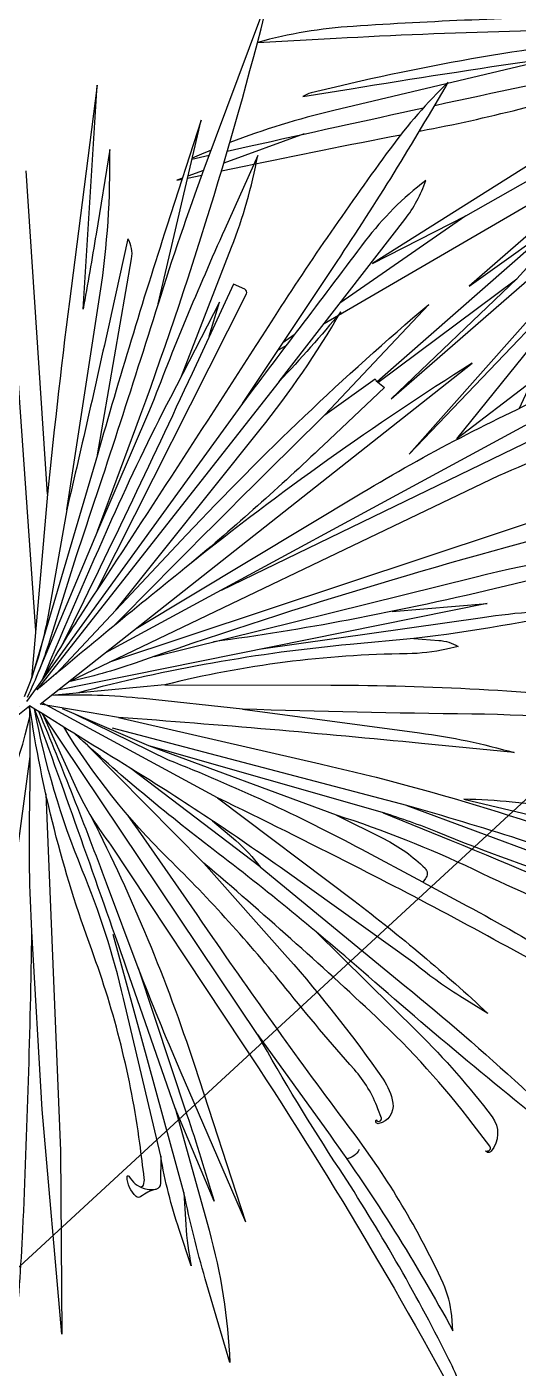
# Model space of a CAD drawing. Extents: x -678889171 to 586587, y -792238163 to 335485.
# Drawn here: x -678770290 to -678770016, y -791974016 to -791973268 of the extents above; entities that cross this region are included whole.
import ezdxf
from ezdxf.enums import TextEntityAlignment as Align

# ---------------------------------------------------------------- set-up
doc = ezdxf.new("R2010")
doc.units = 0
doc.header["$MEASUREMENT"] = 0
doc.layers.get('0').update_dxf_attribs({"color": 8})
for name, color, linetype in [('A-FLOR-PATT', 252, 'Continuous'), ('A-SITE-PATT', 252, 'Continuous'), ('A-WALL', 252, 'Continuous')]:
    doc.layers.add(name, color=color, linetype=linetype)
doc.layers.add('BASEMENT3 LAYOUT$0$HATCH2', color=252, linetype='Continuous', lineweight=15)
doc.styles.add('Ground floor Towers$0$$Bas01-Rname$0$EN-SC', font='swissc.ttf')
doc.styles.add('Ground floor Towers$0$$Bas01-Rname$0$EN-SCL', font='swisscl.ttf')
doc.styles.add('Ground floor Towers$0$04-Ground Floor$0$V2-lower ground$0$LEVEL  FOR LICENSE LOWER GR$0$$LG- LEVEL$0$AR-SR', font='sarb.shx')

# ---------------------------------------------------------------- blocks, each defined once
blk = doc.blocks.new('A$C61C61320')
at = {"layer": 'BASEMENT3 LAYOUT$0$HATCH2'}
h = blk.add_hatch(dxfattribs=at)
h.set_pattern_fill('JIS_WOOD', color=256, scale=1000, style=0)
h.set_pattern_definition([(45, (-845211.5632561638, -471074.8112416068), (-499.9999991609842, 499.9999991609843), [])])
edge = h.paths.add_edge_path()
edge.add_line((-87728.88771757309, -14436.92520058164), (11085.99286301623, -14077.61977391216))
edge.add_line((11085.9928630162, -14077.61977391216), (11086.00013759563, -61296.12011963065))
edge.add_line((11086.00013759569, -61296.12011963065), (-23868.16462742418, -60220.57708285929))
edge.add_line((-23868.16462742421, -60220.57708285929), (-23388.15647815715, -47455.2645226442))
edge.add_arc((-38984.06513334403, -44366.02445463254), 15898.9235792472, 348.7958745272753, 525.9866040010601)
edge.add_line((-54409.82303213701, -40516.12001080933), (-55179.78612954497, -49076.3717473704))
edge.add_line((-55179.78612954495, -49076.3717473704), (-87616.00626249687, -47227.09333388295))
edge.add_line((-87616.00626249681, -47227.09333388295), (-87728.88771757303, -14436.92520058164))
blk = doc.blocks.new('*U144')
for points in [[(115.8019947423072, 456.620356670669), (168.5265364298193, 518.4239692887377, -0.03741783697813676), (255.8481321025374, 606.5010976511812, 0.01289500527803245), (416.026200325583, 752.9618286873492), (283.8948628552953, 617.0920353243173), (174.0844044314345, 506.2277381869981, -0.008527894633042531), (114.3791963229069, 447.9711598358908, -3.984580696791772)], [(-223.2859950176808, 393.130811470196), (-375.7867384706569, 380.5758952361712), (-286.688467259055, 395.328774799139, -0.008797986907439348), (-95.01624970411467, 423.6105076614213), (-256.324456252225, 419.7572466929569, -0.1811606000954919), (-271.9569444222489, 425.1913730899005), (-209.0832681336124, 429.4920524675554, 0.003341036875383154), (-47.31937180167188, 441.6434959425906), (-224.8374833986763, 440.834508811301, -0.04327070188619562), (-341.1699619817755, 450.3870443540955), (-271.8356959328758, 451.2292554259011, 0.005261786089287734), (-210.0431129458902, 452.6303326490261), (-391.4724029602748, 468.2601268777771), (-225.1701097530768, 464.7721164713194, -0.007012314961607809), (-57.51543320847668, 458.9026042611704), (-314.1911908652964, 514.8590703239815, -0.0742779219891835)], [(297.1585032923049, 497.2706603125089), (241.4872789597048, 474.6141303076756, -0.07667286965130762), (123.134839192955, 446.4710910000076, -7.047462853054768)], [(-47.31937180167188, 441.6434959425906), (39.56591720694087, 444.0077168407488, 0.05476071234269898), (107.849050451061, 453.3947762199359, 0.5130984739010045)], [(-10.59813019213652, 428.8021324000374), (60.08005371325817, 439.789229748455, 0.03773440584927732), (107.9770612297561, 450.9863718754123, 0.09675145491212493)], [(183.0622878038394, 424.3925788638016), (467.5418625625734, 369.7412310032969), (614.2796363049911, 346.715593482696), (436.585251525381, 389.4327294456098), (295.2248087058961, 419.0215688464586, 0.01997050566534861), (195.6236388138695, 435.7499049597109, -0.01142139823470231), (114.3791963229141, 447.9711598358908, -4.018358477883579)], [(486.8826163180402, 301.5579897713678), (486.5520388816421, 300.5561504988445, -0.2616701532198508), (485.0833291798317, 299.2145167780409, -0.1260993556258694), (479.374722987739, 299.3431335797859, -0.002263136231259198), (452.0264901772807, 307.1459028949967, -0.05480788115688465), (302.736780387675, 368.8544676776919, 0.05195100068562398), (114.3791963229141, 447.9711598358908, -4.687443882502512)], [(208.7598928953867, 111.4083766555113), (222.2731027431564, 73.2797208960992, 0.03852189454557919), (295.5040296309908, -91.76537813335108), (278.5697080426198, -40.52673320918348, 0.01187297850034137), (269.70956481352, -15.71193964443319, -0.01129266759257653), (203.5922731088558, 168.7878026312292, -0.004204443420747903), (165.5877937584137, 286.1726730972596), (231.7838929382324, 164.5781042443496, 0.02584548759400685), (306.1504474254998, 43.34118520769061), (295.5492939104206, 68.05013663265072, 0.03573955727317898), (274.0644578177144, 109.6494725766888), (215.9996104406946, 223.5241828657881, -0.01709612416627665), (152.5083007242411, 359.3213868285502, 0.001515563132861062), (114.3791963229141, 447.9711598358908, -3.027856435761702)], [(27.33587325632652, 390.231010066801), (-134.6995000214974, 296.0514359914805, -0.03701065641963288), (-238.7592308818657, 245.4616832720558, 0.01626399617551132), (-175.6176855869362, 286.5915730380302), (-320.6418576593005, 205.2187349873429, -0.08107761374746278), (-354.2258358534255, 192.977783219606, -0.07019151308015732), (-298.6389541067711, 234.330344416062, 0.0001051210354650704), (-153.5861980303398, 313.5089803058318), (-278.6495772867729, 254.5562297129081, -0.0168577301618116), (-435.9944020232924, 186.7706314070356, -0.0411273292847865), (-375.498885868963, 225.4709345126803, -0.01588726823004721), (-226.4618000421706, 298.4104116185235, 0.00232909438608421), (36.27085877291211, 418.2766969324521, -0.02300085771038798), (92.1992573038242, 441.0500048530093, -0.02772904243511258)], [(-203.6209890791415, 348.1389940010313), (-232.01545452342, 343.9451411915625), (-149.7771672666222, 372.0039942112317, -0.01430717211613562), (-44.83323254761672, 404.489048756087, -0.005424135275664661), (92.1992573038242, 441.0500048530093, -16.84349743212246)], [(111.8583187544373, 439.581475493932), (-213.3587796850934, 133.9274057417942, -0.02901335915419614), (-18.15820101109966, 336.4995200962703, -0.005353553337372937), (100.7213908429385, 444.0077168407488, 105.5686741616509)], [(419.5102006297802, 282.8431253248755), (313.9575198887742, 338.3576267565631, -0.002628959290491052), (116.2415279824545, 443.6754337942739, -13.16443413917767)], [(459.864598727012, 288.8320871124552), (337.9024989948939, 337.5171646315875, -0.03972402253833143), (239.811627505349, 386.0193630247168, 0.05107070608733455), (116.2415279824545, 443.6754337942739, -5.407074183196372)], [(311.5405083081478, 329.3636541869191), (247.3778055601124, 364.9853078448241, -0.008704399523353511), (117.9004698638291, 439.8459360666739, -2.670685006672149)], [(119.2309080537434, 436.7727650476891), (175.327595959925, 400.4416475417502, -0.06173936184494978), (216.3513958885796, 366.0246638336639), (359.8490388162481, 236.5847735693978, 0.02465965799125133), (648.911714111242, 0.6095760906364376), (626.4161446296184, 11.18879516929792, -0.04396305175348592), (585.8144757266291, 34.83966752786637, -0.02825645714902428), (448.6376083996529, 143.9271847854097, 0.01666187801848158), (350.6878345734967, 225.5961803021955), (422.7465737885668, 155.4093079199238, 0.03141377074932176), (564.9570356564418, 33.3155654157008), (552.9302813132435, 36.17513336991487, -0.08689584604177594), (527.8005562111921, 47.00149413436429, -0.05341538644266969), (417.3156764880241, 137.6096103370592, 0.01066555904668236), (278.1418429761561, 273.1773697933922, -0.002916257188722376), (190.2669991482744, 356.16051413066, -1.57147192466684)], [(821.5770220251779, 384.0832488937567), (573.9172358241503, 406.8416615470023, -0.00772929489016824), (268.6655592903826, 439.6580775575503), (154.9316256589573, 441.3965698317797)], [(-168.2415901310032, 365.7041241078196), (-277.6473067961579, 340.8988315777979, -0.04648213651093602), (-354.1647553580897, 330.8904173579131), (-291.1801869632091, 348.5374219178384, -0.01405290678097117), (-136.9413611814325, 387.112338069358), (-33.73650126681059, 414.3064449472959), (-121.2577408755042, 396.0220135770896, -0.02773723331539748), (-491.2324228936577, 339.9196858876412), (-336.7753189036212, 372.3651909412956, -0.01304017236485581), (-223.2859950176808, 393.130811470196, 0.005638445526874002), (-10.59813019213652, 428.8021324000374, 0.06973942963862674)], [(85.80186125683213, 430.7674303162376), (-41.55861753838144, 342.4641608740576, 0.02790555341574411), (-255.3567958734293, 175.8363323096046), (-154.2336446135141, 246.0088622659996), (-189.3155921271918, 209.9488624929754), (-187.6914374103162, 208.8663072472164), (-183.3885077025607, 201.4134143719939), (-129.5708177626821, 243.598106661605, 0.01511671099603598), (-18.15820101111058, 336.4995200962612, 0.1623663084526105)], [(12.68450931332154, 407.3948843043427), (-242.0449202367327, 323.4234725534179, -0.410464030721193), (-245.4937716808145, 325.1345969137919), (-248.2468445500617, 335.0604515884488), (-171.6279892115581, 357.5152132635767, 0.006448064142862789), (59.82568117435039, 428.6012229120724, 320.9185599200615)], [(91.6353749066675, 276.8760048783051), (94.98817661496105, 357.4414851266929, -0.03639686745465658), (103.5225150169263, 431.7471016272129, -1.616268714007877)], [(-1.417435049168489, 307.8601945052824), (-194.1386873173342, 25.88003836120606, 0.07261215194213817), (-232.762809876187, -53.15439450118811, 0.03444222333112885), (-126.2777450293597, 99.42395572855003), (90.3573212870524, 419.3738436960693)], [(69.65475643372156, 388.798076724951), (-112.7254222237261, 28.94112281467187, 0.04450212570286977), (-170.8710903687406, -116.5786643931124, 0.04612956242629616), (-99.1948504845077, 16.69308445457591, -0.02067947770574198), (67.50893121085937, 368.4149594680266, 0.03123993482043641), (90.3573212870524, 419.3738436960693, -2.162976468735797)], [(261.0070179767044, 191.383433115524), (329.5264605201864, 97.43175831262397, 0.03584400781161227), (388.4889036063305, 27.68167166839066, 0.3499613435675387), (416.2475320326284, 24.21969265263306, 0.5098748938833441), (416.609055893312, 28.81212954620332), (416.5533542008361, 27.5126819946463, -0.6653786018696773), (412.3275542673491, 25.95222787079638), (396.9889050520342, 41.74703985601354, -0.0415180776566715), (322.2635910372719, 132.7007393132144, -0.01232715569212973), (219.6806082533712, 289.2356500116957), (285.2096986731904, 211.0238482383802, 0.02943366437797767), (371.4130457288175, 119.6415406993956, 0.109607507107866), (389.3633795946353, 108.9459104055541, 0.4026845882845044), (407.6075950873983, 117.6829665205305, 0.6525053293909594), (404.9371022229516, 120.2883903681441), (404.9371022229516, 120.2883903681441, -0.8641229560623634), (402.7634978744882, 116.2722198884376), (395.7016934375624, 120.1973050396637, -0.09184474727445266), (367.1067434622655, 143.8206123060709, 0.0117758390728134), (310.2929903041604, 208.5066622956683, -0.02898207668468277), (220.2068430816998, 318.4841933027574, 0.0612301501282692), (127.3117191792935, 418.068733160012, -0.9707230979021293)], [(821.5770220251779, 384.0832488937567), (713.8705116775654, 382.6120950693285, -0.02919191323959562), (535.4315869087204, 390.5952743089556, -0.007358459845287867), (295.2248087058961, 419.0215688464586, -4.687690951524674)], [(14.46632695556582, 147.6907964348875), (26.78211671980353, 197.992168483318, -0.04208271298888577), (98.52021264929317, 411.4393546037254, -0.8647578907399907)], [(215.9804813009814, 243.6980714601295), (293.8733883380464, 113.2335729003617, 0.02638661225923847), (433.5159909171907, -94.87458319466623), (407.5071346368259, -49.2447944687874, 0.01296560535130185), (290.7885226827038, 143.7184448826165, -0.01657238429338727), (207.7137942442696, 283.324158014243, 0.02193736706200117), (131.5279534161582, 408.2835559927198, -4.567730621440846)], [(39.64298449430316, 371.7101645418634), (-96.24775720761136, 206.8203994788028, 0.03052333045614053), (-203.7333147509798, 58.85943919341389, 0.08438711748673955), (-214.0065156348155, 34.48304665425985, 0.07133532596452469), (-169.3365297741129, 84.49226568030917), (63.28986597193398, 393.9345973753925)], [(-353.0064559587936, 368.955652462676, -0.006363862843235568), (-344.2354383918773, 383.1734165373446, -0.006363862843235568)], [(-154.2336446135141, 246.0088622659996, -0.003947660292780506), (40.99381948318296, 390.5718325863681, -4.306175622152105)], [(502.5862379239607, 212.4762658910959), (383.004062896629, 272.4001453583487, -0.03882607406344761), (196.9019372296298, 384.499547301727, -2.886994056464254)], [(41.00071149517862, 268.9415125088371), (-10.82525769159292, 95.26477604313823, 0.03021651289582162), (-30.17912636241999, 12.44915322453653, 0.02580491906218947), (14.46632695556582, 147.6907964348875), (12.87195559855718, 127.5508130540993, 0.1150670634481684), (15.35279258152696, 111.1501917408432), (18.94545801712047, 120.3153899855743, 0.05375980200457005), (27.38066751523547, 151.2549878308755, -0.05871665964219462), (81.41899048424057, 342.0138644998833), (61.66827140092028, 208.7636338636848, 0.02667635163108803), (39.11245387718918, -30.96872539517335, 0.05375782402022359)], [(56.03534503180163, -73.36647564402938, -0.03188235065640983), (68.0377087729812, 92.14625217135563, 0.004539630947943205), (91.6353749066675, 276.8760048783051), (89.32000267903823, 131.7960319935364, 0.03675085227442589), (93.82400610625518, 53.5664904599771), (97.60306943853539, 128.907469594983, -0.006375184406552032), (113.1058379235419, 375.1762050755451), (126.022391941382, 207.9694923903162, 0.0385858170823129), (172.0071840899709, -87.8213335344326, 0.05363733058987574)], [(178.9892078607063, -53.72079130455404, -0.01449396476120372), (149.09036421577, 133.3148601260591), (173.3069724668876, 17.51012759856803, 0.02913920142937851)], [(192.2417096396948, -18.17797779086777, 0.01779568639195303), (166.8530243954829, 105.5271119162071, -0.02155724902311953), (157.787684242152, 151.4483697302849), (171.8853851542935, 93.44552058931095, 0.01838996069318288), (260.3162290770615, -219.7288984205106)], [(248.8483003548408, -158.2913170226575, 0.0277476341075397), (192.4855592899457, 72.00982529434714, -0.03324364356799392), (165.3068592540385, 188.5934812601217), (178.66487918639, 147.4568029015127, 0.08058211483147076), (197.2996177751538, 111.2036231347929, 0.3897190652625812), (205.4131258052785, 109.62676115864), (208.7598928953867, 111.4083766555113), (189.8600175072443, 164.2981394663393, -0.02925428327023667), (141.3541977992627, 330.0382844103942, 0.0432124690989984)], [(184.6643329744893, 287.5269496444316), (197.8296058048636, 266.3902184016124, 0.05886984677688528), (215.9804813009814, 243.6980714601295), (152.5083007242411, 359.3213868285502)], [(-470.7703649946834, 97.04206407387119), (-399.4331562172028, 275.3258854270525, -0.03365066733908192), (-361.2194871864322, 354.8608522254281, -0.03365066733908192)], [(-354.0778686534923, 355.8299499734139), (-360.6590284502363, 338.7672068004476, 0.001525710874234931), (-412.3181326935828, 203.605508013904, 0.001525710874234931)], [(-337.5015103340356, 358.1392206227783), (-343.9912587433919, 340.5803538758091, 0.003782716423114387), (-388.0416954324264, 218.5652498960744, 0.003782716423114387)], [(59.85435802858228, 353.7906523310476), (-42.26219850951202, 106.1286164568164, 0.0358611015668688), (-90.3521134356215, -39.28336852384109, 0.02398642876561312), (7.446136840835607, 202.6228248004545, 0.01409989286471139), (40.96857465697212, 307.9871928582625, -3.554890906600417)], [(-476.6102811581095, 341.3455668202523), (-476.9516895045035, 338.3277637747078, -0.01350277498819405), (-484.272832511504, 286.246467747681, 0.01723687972218531), (-501.927409947557, 153.4706524117801, 0.001334752957203982), (-513.3014144050521, 34.16794193395344), (-505.5966504396874, 80.36587710564618, -0.01217897650350521), (-469.2352697561237, 269.8284323251237, -0.05041985096137152), (-444.9941550373787, 344.291764816885), (-457.7671448508499, 281.8894447252433, 0.01319816790482867), (-506.9063233583456, 4.781308738557527, -0.006166542137290822), (-510.4509926695264, -16.98387628940236), (-494.8928535053838, 43.4796452114233, -0.03506191847758228), (-410.8172137875317, 295.542288281119, -0.08200434598191936), (-406.8781419187198, 301.8858807731021), (-419.0016132238179, 263.9321322458864, 0.003589716088286178), (-464.8164167190789, 116.8699419699542, 0.01149200692182755), (-505.8980981278091, -30.51254008988963, 0.002972485986536734), (-519.2340622607499, -84.32842799887203)], [(502.5862379239607, 212.4762658910959), (388.8322522905855, 283.402975252352, 0.01052973548564864), (311.5405083081478, 329.3636541869191), (423.4783031175448, 272.7042489459482, 0.0074236610251982), (489.6145826127158, 240.4525298365306), (419.5102006297802, 282.8431253248755), (513.446339253509, 241.1332624658326, 0.05690302740584957), (617.125475830404, 208.5850116201318), (552.8268497829322, 238.3490599086081, 0.02079515967180293), (486.310629297046, 265.8424720311714), (511.9782719228551, 260.4495756091392, -0.03808613306946107), (544.1625090709986, 251.0822698069051), (516.4668795058369, 265.2095625737029, 0.0381791217975951), (459.864598727012, 288.8320871124552), (481.5819492118517, 285.6367592477154, 0.3479434948651662), (487.0346616662991, 288.7848842511039, -0.1146286786107332), (494.6572514811614, 299.7898631674334, 0.3752625584919447), (495.12054672064, 303.7646514989419, 0.1976004993040994), (480.3905225648359, 313.3870065222391, 0.7723662373033024), (479.7668550933868, 312.075725850972, -0.175661334230673), (487.6918169800028, 298.3492892153035, -0.1401224314172371), (486.6230516574633, 287.969846641633, -36.00083391792556)], [(-393.1670162093378, 203.9832638520011, 3.763050531123714e-05), (-393.5937546256118, 202.7653547278742, -0.02865855852972355), (-456.2365948440947, 52.19093170616998, 0.009604202954844881), (-519.2340622607244, -84.32842799880837)], [(-415.6356011552325, 194.8403403336533, 0.003139769365704732), (-519.2340622607499, -84.32842799887203)], [(-175.0500086140473, 194.6037092936504), (-342.2985476555168, 51.77325846471012), (-413.9425663048405, -1.20801884138109, 0.04389246403566511), (-518.226128424807, -93.5017245069912, 6.881589150561758)], [(-430.7635378498035, 12.45244128943068), (-274.7958287102283, 145.5550975249016), (-345.1941355502004, 72.6944504193716), (-433.6676478956815, -4.729695380897283, 0.03466040906098983), (-524.3085530922162, -95.87739054343092, 2.826292079671529)], [(60.39608583421614, 22.45863294346145), (64.0332309810019, 6.275836232017355, 0.01046275929747933), (94.6882316965366, -117.9125841448467, 0.02554080926061382), (159.508780134076, -317.5177983738513), (154.4917086036567, -284.2612456785018, -0.01294445609763258), (129.4644404602241, -83.2069364905974, -0.02765034503953904), (127.6206558547547, -40.02185361033935), (135.0242489568463, -87.06070342385738, -0.007026800065040888), (162.8690549579896, -281.7490064404656), (159.6649530566883, -238.4111548655683, 0.02747343299677512), (144.9491627611114, -124.7298319517204, -0.05959436583632546), (133.696975805824, 49.16437785640574, -0.01899329565187616), (137.339437136483, 88.4671600551801), (143.2261466373657, 17.2186666589414, 0.02023104517217492), (188.3500244551451, -348.1155245288146), (189.4083549829065, -268.4852287898038, 0.01045770975802078), (188.8355898056925, -193.3688395637046, -0.02183028082571506), (189.5816171646638, -144.0128467472578)]]:
    blk.add_lwpolyline(points, format="xyb")
for points in [[(-154.1701822457053, 498.319813603438), (53.65335309976763, 452.2046021940832)], [(-57.51543320847668, 458.9026042611704), (92.18817931204649, 449.8828502509723)], [(-153.5861980303398, 313.5089803058318), (111.3143233559076, 451.0118972512837)], [(-95.01624970411467, 423.6105076614213), (92.18817931203921, 449.8828502509705)], [(-33.73650126681059, 414.3064449472959), (90.65145070009567, 446.0515475660168)], [(-175.6176855869362, 286.5915730380302), (100.7213908429385, 444.0077168407488)], [(165.5877937584137, 286.1726730972596), (110.5376810136204, 438.340279068264)], [(113.1058379235419, 375.1762050755451), (111.8583187544373, 439.581475493932)], [(350.6878345734967, 225.5961803021955), (119.2309080537434, 436.7727650476891)], [(-4.825262050742822, 168.2531828316523), (-22.45892641808496, 93.20603982356715), (98.58843876653009, 427.1098285759554)], [(81.41899048424057, 342.0138644998833), (103.5225150169263, 431.7471016272129)], [(165.3068592540385, 188.5934812601217), (132.1699399475856, 347.6104188717645), (112.9784387234158, 421.3261885263501)], [(141.3541977992627, 330.0382844103942), (115.8730065177715, 410.2079706086342)], [(-326.9419183393929, 388.6636138739459), (-324.6677188772937, 392.8627291215607), (-326.1726307392437, 388.7909924095757)], [(219.6806082533712, 289.2356500116975), (139.4120409463449, 396.4346080209025)], [(-343.5083087250732, 383.233278881954), (-348.6633546944158, 369.8679712255025)], [(-335.6399885411247, 372.6033694592907), (-329.2470616766204, 384.4073634013612)], [(-327.7471794399407, 384.5308440835934), (-331.8644758376304, 373.3909578746725)], [(149.0903642157846, 133.3148601259936), (122.4035456894471, 378.8923247507182)], [(-377.0571046149871, 296.1301987824709), (-343.9668329392462, 357.2285618140422)], [(486.310629297046, 265.8424720311714), (287.8937120390528, 353.4055732346978)], [(157.9973042381371, 150.0895750359059), (132.1699399475856, 347.6104188717645)], [(-214.6862309650041, 280.1472077143435), (-206.9674362937312, 288.3459722023117)], [(-200.2250074805652, 291.5242385067768), (-205.1814186408428, 285.3360921116337)], [(-227.4862592920163, 257.4881967683314), (-371.0718679010843, 78.21962166916728), (-525.9536211670475, -92.42623584032208)], [(-519.2340622607244, -84.32842799880837), (-416.0850449197223, 69.28432102803617), (-281.4189360121036, 225.842000619411), (-330.900794540159, 156.7061942655409), (-245.5731678290449, 247.3396604368381)], [(-338.1717540515401, 79.96245561979686), (-187.1780626402197, 207.9771160620921)], [(-186.7305473333636, 207.2019968134473), (-286.3417559671198, 108.2844296373323)], [(-175.0500086140473, 194.6037092936504), (-286.3417559671198, 108.2844296373323), (-363.9586114921203, 56.27345070230604)], [(-183.0308335186728, 90.46993611411835), (-205.8687730809197, 83.92440897008873), (-151.0032540770135, 137.0697875233063), (-349.8536805064523, 20.40152755981671), (-132.8820082285984, 173.6414920272064), (-468.1098464431434, -45.06624042425665)], [(-330.900794540159, 156.7061942655409), (-519.2340622607171, -84.32842799880109)]]:
    blk.add_lwpolyline(points)
blk.add_arc((426.4724075108734, 143.387167675578), 13.77308919688974, 287.8926445442539, 344.7585067326671)
blk = doc.blocks.new('GR')
at = {"layer": 'A-FLOR-PATT'}
for centre, radius, start, end in [((632160.654919429, 163506.251165366), 613595.8226879981, 171.0737824436527, 189.9862451256833), ((632160.654919429, 163506.251165366), 605195.8226879981, 171.0737824436527, 190.1263033448895), ((50815.89882102846, 200456.6392598988), 27278.5326697717, 152.163751733806, 161.1181029856222), ((50815.89882102846, 200456.6392598988), 27228.53266977175, 152.9353163456201, 161.2233158017993)]:
    blk.add_arc(centre, radius, start, end, dxfattribs=at)
at = {"layer": 'A-FLOR-PATT', "xscale": -0.6870956737639435, "yscale": 0.6870956737639435, "zscale": 0.6870956737639426, "rotation": 83.82570816921887}
blk.add_blockref('*U144', (25478.32252380624, 211712.9793766589), dxfattribs=at)
at = {"layer": 'A-FLOR-PATT', "style": 'Ground floor Towers$0$04-Ground Floor$0$V2-lower ground$0$LEVEL  FOR LICENSE LOWER GR$0$$LG- LEVEL$0$AR-SR', "flags": 12}
for tag, p in [('L', (30296.07288644527, 72859.53473235783)), ('P', (30237.50458115668, 72203.99769414036))]:
    blk.add_attdef(tag, text='', height=500, dxfattribs=at).set_placement(p, align=Align.RIGHT)
at = {"layer": 'A-FLOR-PATT'}
for tag, p, height, style in [('N', (85492.25876324323, 56633.4995742733), 250, 'Ground floor Towers$0$$Bas01-Rname$0$EN-SC'), ('N', (89389.48149106537, 56633.4995742733), 250, 'Ground floor Towers$0$$Bas01-Rname$0$EN-SC'), ('N', (94597.61363499537, 56633.4995742733), 250, 'Ground floor Towers$0$$Bas01-Rname$0$EN-SC'), ('AN', (85922.66280553787, 56313.08159666645), 200, 'Ground floor Towers$0$$Bas01-Rname$0$EN-SCL'), ('AN', (89819.88553336001, 56313.08159666645), 200, 'Ground floor Towers$0$$Bas01-Rname$0$EN-SCL'), ('AN', (95028.01767729002, 56313.08159666645), 200, 'Ground floor Towers$0$$Bas01-Rname$0$EN-SCL'), ('SN', (85299.47460008037, 56025.08594095582), 200, 'Ground floor Towers$0$$Bas01-Rname$0$EN-SCL'), ('SN', (89196.69732790251, 56025.08594095582), 200, 'Ground floor Towers$0$$Bas01-Rname$0$EN-SCL'), ('SN', (94404.82947183252, 56025.08594095582), 200, 'Ground floor Towers$0$$Bas01-Rname$0$EN-SCL'), ('F', (85927.04975899268, 56008.67972904726), 200, 'Ground floor Towers$0$$Bas01-Rname$0$EN-SCL'), ('F', (89824.27248681482, 56008.67972904726), 200, 'Ground floor Towers$0$$Bas01-Rname$0$EN-SCL'), ('F', (95032.40463074483, 56008.67972904726), 200, 'Ground floor Towers$0$$Bas01-Rname$0$EN-SCL')]:
    blk.add_attdef(tag, p, '', height=height, dxfattribs=dict(at, style=style))
at = {"layer": 'A-FLOR-PATT', "style": 'Ground floor Towers$0$$Bas01-Rname$0$EN-SCL', "width": 0.8}
for p in [(85305.16036184286, 56295.1433535593), (89202.383089665, 56295.1433535593), (94410.51523359501, 56295.1433535593)]:
    blk.add_attdef('FN', p, '', height=250, dxfattribs=at)

msp = doc.modelspace()

# ---------------------------------------------------------------- block references
at = {"layer": 'A-SITE-PATT', "rotation": 357.6731745000001}
msp.add_blockref('A$C61C61320', (-678706236.4347705, -791940527.995869, -212772), dxfattribs=at)

# ---------------------------------------------------------------- next in the draw order: block references
at = {"layer": 'A-WALL', "rotation": 357.6731745000001}
msp.add_blockref('GR', (-678804025.0995113, -792184118.4910543, -212772), dxfattribs=at)

doc.saveas('drawing.dxf')
